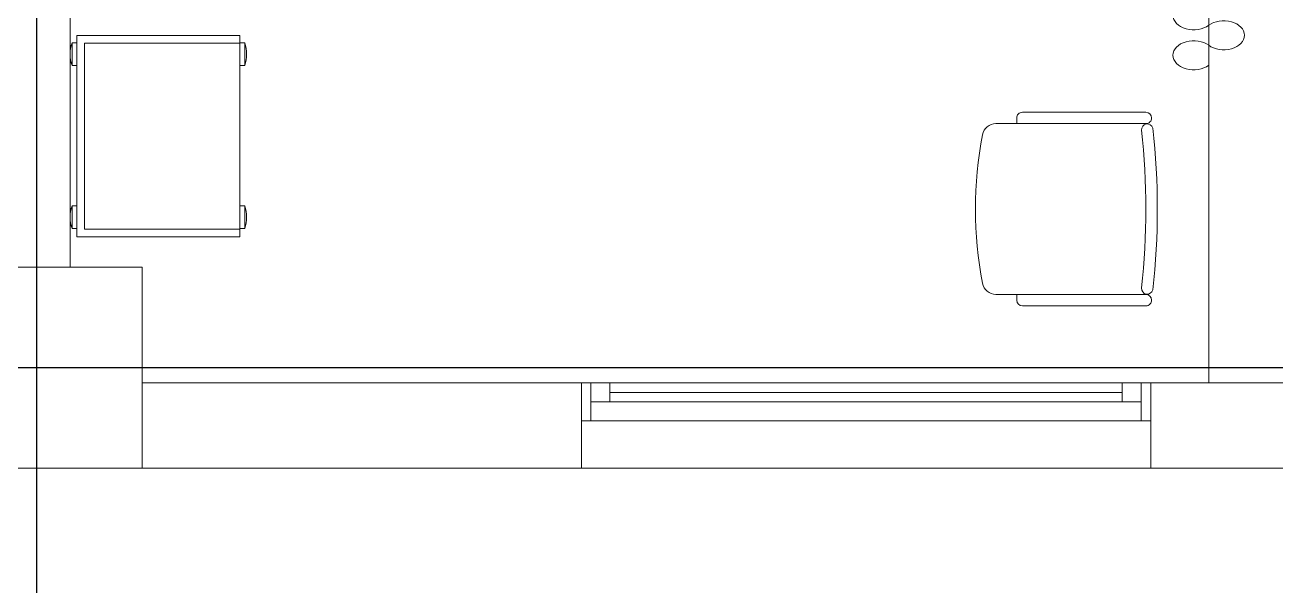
# Model space of a CAD drawing. Header units: metres. Extents: x -18745 to 220762, y -1579758 to -1356048.
# Drawn here: x 137132 to 140428, y -1441413 to -1439935 of the extents above; entities that cross this region are included whole.
import ezdxf

# ---------------------------------------------------------------- set-up
doc = ezdxf.new("R2010")
doc.units = ezdxf.units.M
doc.layers.get('0').update_dxf_attribs({"lineweight": 0})
for name, color, linetype, lineweight in [('A-100 - Copy$0$Aluminum', 8, 'Continuous', 0), ('A-100 - Copy$0$Medical Equipment and Furniture', 8, 'Continuous', 0), ('A-100 - Copy$0$Medical Equipment and Furniture1', 8, 'Continuous', 5), ('A-100 - Copy$0$Proj', 8, 'Continuous', 0), ('A-100 - Copy$0$Structure', 8, 'Continuous', 9), ('A-100 - Copy$0$Walls', 8, 'Continuous', 0)]:
    doc.layers.add(name, color=color, linetype=linetype, lineweight=lineweight)
doc.layers.add('A-100 - Copy$0$axes', color=8, linetype='Continuous')

# ---------------------------------------------------------------- blocks, each defined once
blk = doc.blocks.new('A-100 - Copy$0$HF10531-P')
at = {"layer": 'A-100 - Copy$0$Medical Equipment and Furniture1'}
for p, q in [((0.53, 0.43), (0, 0.43)), ((0, 0.43), (0, 0)), ((0.0791, 0.4424), (0.0191, 0.4424)), ((0.0191, 0.4424), (0.0191, 0.43)), ((0.0791, 0.4424), (0.0791, 0.43)), ((0.5086, 0.4424), (0.4486, 0.4424)), ((0.4486, 0.4424), (0.4486, 0.43)), ((0.5086, 0.4424), (0.5086, 0.43)), ((0.53, 0), (0.53, 0.43)), ((0.51, 0.41), (0.02, 0.41)), ((0.02, 0.41), (0.02, 0)), ((0.51, 0), (0.51, 0.41)), ((0, 0), (0.53, 0)), ((0.0191, -0.0124), (0.0191, 0)), ((0.0791, -0.0124), (0.0791, 0)), ((0.4486, -0.0124), (0.4486, 0)), ((0.5086, -0.0124), (0.5086, 0)), ((0.0791, -0.0124), (0.0191, -0.0124)), ((0.5086, -0.0124), (0.4486, -0.0124))]:
    blk.add_line(p, q, dxfattribs=at)
for points in [[(0.02, 0.41), (0.02, 0.41), (0.02, 0.41), (0.02, 0.41), (0.02, 0.41), (0.02, 0.41), (0.02, 0.41), (0.02, 0.41), (0.02, 0.41), (0.02, 0.41), (0.02, 0.41), (0.02, 0.41), (0.02, 0.41), (0.02, 0.41), (0.02, 0.41), (0.02, 0.41), (0.02, 0.41), (0.02, 0.41), (0.02, 0.41), (0.02, 0.41), (0.02, 0.41), (0.02, 0.41), (0.02, 0.41), (0.02, 0.41), (0.02, 0.41), (0.02, 0.41), (0.02, 0.41), (0.02, 0.41), (0.02, 0.41), (0.02, 0.41), (0.02, 0.41), (0.02, 0.41), (0.02, 0.41), (0.02, 0.41), (0.02, 0.41), (0.02, 0.41), (0.02, 0.41), (0.02, 0.41), (0.02, 0.41), (0.02, 0.41), (0.02, 0.41), (0.02, 0.41), (0.02, 0.41), (0.02, 0.41), (0.02, 0.41), (0.02, 0.41), (0.02, 0.41), (0.02, 0.41), (0.02, 0.41), (0.02, 0.41), (0.02, 0.41), (0.02, 0.41), (0.02, 0.41), (0.02, 0.41), (0.02, 0.41), (0.02, 0.41), (0.02, 0.41), (0.02, 0.41), (0.02, 0.41), (0.02, 0.41), (0.02, 0.41), (0.02, 0.41), (0.02, 0.41), (0.02, 0.41), (0.02, 0.41), (0.02, 0.41), (0.02, 0.41), (0.02, 0.41), (0.02, 0.41), (0.02, 0.41), (0.02, 0.41), (0.02, 0.41), (0.02, 0.41), (0.02, 0.41), (0.02, 0.41), (0.02, 0.41), (0.02, 0.41), (0.02, 0.41), (0.02, 0.41), (0.02, 0.41), (0.02, 0.41), (0.02, 0.41), (0.02, 0.41), (0.02, 0.41), (0.02, 0.41), (0.02, 0.41), (0.02, 0.41), (0.02, 0.41), (0.02, 0.41), (0.02, 0.41), (0.02, 0.41), (0.02, 0.41), (0.02, 0.41), (0.02, 0.41), (0.02, 0.41), (0.02, 0.41), (0.02, 0.41), (0.02, 0.41), (0.02, 0.41), (0.02, 0.41), (0.02, 0.41), (0.02, 0.41), (0.02, 0.41), (0.02, 0.41), (0.02, 0.41), (0.02, 0.41), (0.02, 0.41), (0.02, 0.41), (0.02, 0.41), (0.02, 0.41), (0.02, 0.41), (0.02, 0.41), (0.02, 0.41), (0.02, 0.41), (0.02, 0.41), (0.02, 0.41), (0.02, 0.41), (0.02, 0.41), (0.02, 0.41), (0.02, 0.41), (0.02, 0.41), (0.02, 0.41), (0.02, 0.41), (0.02, 0.41), (0.02, 0.41), (0.02, 0.41), (0.02, 0.41), (0.02, 0.41), (0.02, 0.41), (0.02, 0.41), (0.02, 0.41), (0.02, 0.41), (0.02, 0.41), (0.02, 0.41), (0.02, 0.41), (0.02, 0.41), (0.02, 0.41), (0.02, 0.41), (0.02, 0.41), (0.02, 0.41), (0.02, 0.41), (0.02, 0.41), (0.02, 0.41), (0.02, 0.41), (0.02, 0.41), (0.02, 0.41), (0.02, 0.41), (0.02, 0.41), (0.02, 0.41), (0.02, 0.41), (0.02, 0.41), (0.02, 0.41), (0.02, 0.41), (0.02, 0.41), (0.02, 0.41), (0.02, 0.41), (0.02, 0.41), (0.02, 0.41), (0.02, 0.41), (0.02, 0.41), (0.02, 0.41), (0.02, 0.41), (0.02, 0.41), (0.02, 0.41), (0.02, 0.41), (0.02, 0.41), (0.02, 0.41), (0.02, 0.41), (0.02, 0.41), (0.02, 0.41), (0.02, 0.41), (0.02, 0.41), (0.02, 0.41), (0.02, 0.41), (0.02, 0.41), (0.02, 0.41), (0.02, 0.41), (0.02, 0.41), (0.02, 0.41), (0.02, 0.41), (0.02, 0.41), (0.02, 0.41), (0.02, 0.41), (0.02, 0.41), (0.02, 0.41), (0.02, 0.41), (0.02, 0.41), (0.02, 0.41), (0.02, 0.41), (0.02, 0.41), (0.02, 0.41), (0.02, 0.41), (0.02, 0.41), (0.02, 0.41), (0.02, 0.41), (0.02, 0.41), (0.02, 0.41), (0.02, 0.41), (0.02, 0.41), (0.02, 0.41), (0.02, 0.41), (0.02, 0.41), (0.02, 0.41), (0.02, 0.41), (0.02, 0.41), (0.02, 0.41), (0.02, 0.41), (0.02, 0.41), (0.02, 0.41), (0.02, 0.41), (0.02, 0.41), (0.02, 0.41), (0.02, 0.41), (0.02, 0.41), (0.02, 0.41), (0.02, 0.41), (0.02, 0.41), (0.02, 0.41), (0.02, 0.41)], [(0.02, 0.41), (0.02, 0.41), (0.02, 0.41), (0.02, 0.41), (0.02, 0.41), (0.02, 0.41), (0.02, 0.41), (0.02, 0.41), (0.02, 0.41), (0.02, 0.41), (0.02, 0.41), (0.02, 0.41), (0.02, 0.41), (0.02, 0.41), (0.02, 0.41), (0.02, 0.41), (0.02, 0.41), (0.02, 0.41), (0.02, 0.41), (0.02, 0.41), (0.02, 0.41), (0.02, 0.41), (0.02, 0.41), (0.02, 0.41), (0.02, 0.41), (0.02, 0.41), (0.02, 0.41), (0.02, 0.41), (0.02, 0.41), (0.02, 0.41), (0.02, 0.41), (0.02, 0.41), (0.02, 0.41), (0.02, 0.41), (0.02, 0.41), (0.02, 0.41), (0.02, 0.41), (0.02, 0.41), (0.02, 0.41), (0.02, 0.41), (0.02, 0.41), (0.02, 0.41), (0.02, 0.41), (0.02, 0.41), (0.02, 0.41), (0.02, 0.41), (0.02, 0.41), (0.02, 0.41), (0.02, 0.41), (0.02, 0.41), (0.02, 0.41), (0.02, 0.41), (0.02, 0.41), (0.02, 0.41), (0.02, 0.41), (0.02, 0.41), (0.02, 0.41), (0.02, 0.41), (0.02, 0.41), (0.02, 0.41), (0.02, 0.41), (0.02, 0.41), (0.02, 0.41), (0.02, 0.41), (0.02, 0.41), (0.02, 0.41), (0.02, 0.41), (0.02, 0.41), (0.02, 0.41), (0.02, 0.41), (0.02, 0.41), (0.02, 0.41), (0.02, 0.41), (0.02, 0.41), (0.02, 0.41), (0.02, 0.41), (0.02, 0.41), (0.02, 0.41), (0.02, 0.41), (0.02, 0.41), (0.02, 0.41), (0.02, 0.41), (0.02, 0.41), (0.02, 0.41), (0.02, 0.41), (0.02, 0.41), (0.02, 0.41), (0.02, 0.41), (0.02, 0.41), (0.02, 0.41), (0.02, 0.41), (0.02, 0.41), (0.02, 0.41), (0.02, 0.41), (0.02, 0.41), (0.02, 0.41), (0.02, 0.41), (0.02, 0.41), (0.02, 0.41), (0.02, 0.41), (0.02, 0.41), (0.02, 0.41), (0.02, 0.41), (0.02, 0.41), (0.02, 0.41), (0.02, 0.41), (0.02, 0.41), (0.02, 0.41), (0.02, 0.41), (0.02, 0.41), (0.02, 0.41), (0.02, 0.41), (0.02, 0.41), (0.02, 0.41), (0.02, 0.41), (0.02, 0.41), (0.02, 0.41), (0.02, 0.41), (0.02, 0.41), (0.02, 0.41), (0.02, 0.41), (0.02, 0.41), (0.02, 0.41), (0.02, 0.41), (0.02, 0.41), (0.02, 0.41), (0.02, 0.41), (0.02, 0.41), (0.02, 0.41), (0.02, 0.41), (0.02, 0.41), (0.02, 0.41), (0.02, 0.41), (0.02, 0.41), (0.02, 0.41), (0.02, 0.41), (0.02, 0.41), (0.02, 0.41), (0.02, 0.41), (0.02, 0.41), (0.02, 0.41), (0.02, 0.41), (0.02, 0.41), (0.02, 0.41), (0.02, 0.41), (0.02, 0.41), (0.02, 0.41), (0.02, 0.41), (0.02, 0.41), (0.02, 0.41), (0.02, 0.41), (0.02, 0.41), (0.02, 0.41), (0.02, 0.41), (0.02, 0.41), (0.02, 0.41), (0.02, 0.41), (0.02, 0.41), (0.02, 0.41), (0.02, 0.41), (0.02, 0.41), (0.02, 0.41), (0.02, 0.41), (0.02, 0.41), (0.02, 0.41), (0.02, 0.41), (0.02, 0.41), (0.02, 0.41), (0.02, 0.41), (0.02, 0.41), (0.02, 0.41), (0.02, 0.41), (0.02, 0.41), (0.02, 0.41), (0.02, 0.41), (0.02, 0.41), (0.02, 0.41), (0.02, 0.41), (0.02, 0.41), (0.02, 0.41), (0.02, 0.41), (0.02, 0.41), (0.02, 0.41), (0.02, 0.41), (0.02, 0.41), (0.02, 0.41), (0.02, 0.41), (0.02, 0.41), (0.02, 0.41), (0.02, 0.41), (0.02, 0.41), (0.02, 0.41), (0.02, 0.41), (0.02, 0.41), (0.02, 0.41), (0.02, 0.41), (0.02, 0.41), (0.02, 0.41), (0.02, 0.41), (0.02, 0.41), (0.02, 0.41), (0.02, 0.41), (0.02, 0.41), (0.02, 0.41), (0.02, 0.41), (0.02, 0.41), (0.02, 0.41), (0.02, 0.41), (0.02, 0.41), (0.02, 0.41), (0.02, 0.41), (0.02, 0.41), (0.02, 0.41), (0.02, 0.41)], [(0.02, 0.41), (0.02, 0.41), (0.02, 0.41), (0.02, 0.41), (0.02, 0.41), (0.02, 0.41), (0.02, 0.41), (0.02, 0.41), (0.02, 0.41), (0.02, 0.41), (0.02, 0.41), (0.02, 0.41), (0.02, 0.41), (0.02, 0.41), (0.02, 0.41), (0.02, 0.41), (0.02, 0.41), (0.02, 0.41), (0.02, 0.41), (0.02, 0.41), (0.02, 0.41), (0.02, 0.41), (0.02, 0.41), (0.02, 0.41), (0.02, 0.41), (0.02, 0.41), (0.02, 0.41), (0.02, 0.41), (0.02, 0.41), (0.02, 0.41), (0.02, 0.41), (0.02, 0.41), (0.02, 0.41), (0.02, 0.41), (0.02, 0.41), (0.02, 0.41), (0.02, 0.41), (0.02, 0.41), (0.02, 0.41), (0.02, 0.41), (0.02, 0.41), (0.02, 0.41), (0.02, 0.41), (0.02, 0.41), (0.02, 0.41), (0.02, 0.41), (0.02, 0.41), (0.02, 0.41), (0.02, 0.41), (0.02, 0.41), (0.02, 0.41), (0.02, 0.41), (0.02, 0.41), (0.02, 0.41), (0.02, 0.41), (0.02, 0.41), (0.02, 0.41), (0.02, 0.41), (0.02, 0.41), (0.02, 0.41), (0.02, 0.41), (0.02, 0.41), (0.02, 0.41), (0.02, 0.41), (0.02, 0.41), (0.02, 0.41), (0.02, 0.41), (0.02, 0.41), (0.02, 0.41), (0.02, 0.41), (0.02, 0.41), (0.02, 0.41), (0.02, 0.41), (0.02, 0.41), (0.02, 0.41), (0.02, 0.41), (0.02, 0.41), (0.02, 0.41), (0.02, 0.41), (0.02, 0.41), (0.02, 0.41), (0.02, 0.41), (0.02, 0.41), (0.02, 0.41), (0.02, 0.41), (0.02, 0.41), (0.02, 0.41), (0.02, 0.41), (0.02, 0.41), (0.02, 0.41), (0.02, 0.41), (0.02, 0.41), (0.02, 0.41), (0.02, 0.41), (0.02, 0.41), (0.02, 0.41), (0.02, 0.41), (0.02, 0.41), (0.02, 0.41), (0.02, 0.41), (0.02, 0.41), (0.02, 0.41), (0.02, 0.41), (0.02, 0.41), (0.02, 0.41), (0.02, 0.41), (0.02, 0.41), (0.02, 0.41), (0.02, 0.41), (0.02, 0.41), (0.02, 0.41), (0.02, 0.41), (0.02, 0.41), (0.02, 0.41), (0.02, 0.41), (0.02, 0.41), (0.02, 0.41), (0.02, 0.41), (0.02, 0.41), (0.02, 0.41), (0.02, 0.41), (0.02, 0.41), (0.02, 0.41), (0.02, 0.41), (0.02, 0.41), (0.02, 0.41), (0.02, 0.41), (0.02, 0.41), (0.02, 0.41), (0.02, 0.41), (0.02, 0.41), (0.02, 0.41), (0.02, 0.41), (0.02, 0.41), (0.02, 0.41), (0.02, 0.41), (0.02, 0.41), (0.02, 0.41), (0.02, 0.41), (0.02, 0.41), (0.02, 0.41), (0.02, 0.41), (0.02, 0.41), (0.02, 0.41), (0.02, 0.41), (0.02, 0.41), (0.02, 0.41), (0.02, 0.41), (0.02, 0.41), (0.02, 0.41), (0.02, 0.41), (0.02, 0.41), (0.02, 0.41), (0.02, 0.41), (0.02, 0.41), (0.02, 0.41), (0.02, 0.41), (0.02, 0.41), (0.02, 0.41), (0.02, 0.41), (0.02, 0.41), (0.02, 0.41), (0.02, 0.41), (0.02, 0.41), (0.02, 0.41), (0.02, 0.41), (0.02, 0.41), (0.02, 0.41), (0.02, 0.41), (0.02, 0.41), (0.02, 0.41), (0.02, 0.41), (0.02, 0.41), (0.02, 0.41), (0.02, 0.41), (0.02, 0.41), (0.02, 0.41), (0.02, 0.41), (0.02, 0.41), (0.02, 0.41), (0.02, 0.41), (0.02, 0.41), (0.02, 0.41), (0.02, 0.41), (0.02, 0.41), (0.02, 0.41), (0.02, 0.41), (0.02, 0.41), (0.02, 0.41), (0.02, 0.41), (0.02, 0.41), (0.02, 0.41), (0.02, 0.41), (0.02, 0.41), (0.02, 0.41), (0.02, 0.41), (0.02, 0.41), (0.02, 0.41), (0.02, 0.41), (0.02, 0.41), (0.02, 0.41), (0.02, 0.41), (0.02, 0.41), (0.02, 0.41), (0.02, 0.41), (0.02, 0.41), (0.02, 0.41), (0.02, 0.41), (0.02, 0.41), (0.02, 0.41), (0.02, 0.41), (0.02, 0.41), (0.02, 0.41), (0.02, 0.41), (0.02, 0.41), (0.02, 0.41), (0.02, 0.41), (0.02, 0.41), (0.02, 0.41), (0.02, 0.41), (0.02, 0.41), (0.02, 0.41), (0.02, 0.41), (0.02, 0.41), (0.02, 0.41), (0.02, 0.41), (0.02, 0.41), (0.02, 0.41), (0.02, 0.41), (0.02, 0.41), (0.02, 0.41), (0.02, 0.41), (0.02, 0.41), (0.02, 0.41), (0.02, 0.41), (0.02, 0.41), (0.02, 0.41), (0.02, 0.41), (0.02, 0.41), (0.02, 0.41), (0.02, 0.41), (0.02, 0.41), (0.02, 0.41), (0.02, 0.41), (0.02, 0.41), (0.02, 0.41), (0.02, 0.41), (0.02, 0.41), (0.02, 0.41), (0.02, 0.41), (0.02, 0.41), (0.02, 0.41), (0.02, 0.41), (0.02, 0.41), (0.02, 0.41), (0.02, 0.41), (0.02, 0.41), (0.02, 0.41), (0.02, 0.41), (0.02, 0.41), (0.02, 0.41), (0.02, 0.41), (0.02, 0.41), (0.02, 0.41), (0.02, 0.41), (0.02, 0.41), (0.02, 0.41), (0.02, 0.41), (0.02, 0.41), (0.02, 0.41), (0.02, 0.41), (0.02, 0.41), (0.02, 0.41), (0.02, 0.41), (0.02, 0.41), (0.02, 0.41), (0.02, 0.41)]]:
    blk.add_lwpolyline(points, close=True, dxfattribs=at)
for points in [[(0.02, 0.41), (0.02, 0.41), (0.02, 0.41), (0.02, 0.41), (0.02, 0.41), (0.02, 0.41), (0.02, 0.41), (0.02, 0.41)], [(0.02, 0.41), (0.02, 0.41), (0.02, 0.41), (0.02, 0.41), (0.02, 0.41), (0.02, 0.41), (0.02, 0.41), (0.02, 0.41), (0.02, 0.41), (0.02, 0.41), (0.02, 0.41), (0.02, 0.41), (0.02, 0.41), (0.02, 0.41), (0.02, 0.41), (0.02, 0.41), (0.02, 0.41), (0.02, 0.41), (0.02, 0.41), (0.02, 0.41), (0.02, 0.41), (0.02, 0.41), (0.02, 0.41), (0.02, 0.41), (0.02, 0.41), (0.02, 0.41), (0.02, 0.41), (0.02, 0.41), (0.02, 0.41), (0.02, 0.41), (0.02, 0.41), (0.02, 0.41), (0.02, 0.41), (0.02, 0.41), (0.02, 0.41), (0.02, 0.41), (0.02, 0.41), (0.02, 0.41), (0.02, 0.41), (0.02, 0.41), (0.02, 0.41), (0.02, 0.41), (0.02, 0.41), (0.02, 0.41), (0.02, 0.41), (0.02, 0.41), (0.02, 0.41), (0.02, 0.41), (0.02, 0.41), (0.02, 0.41), (0.02, 0.41), (0.02, 0.41), (0.02, 0.41), (0.02, 0.41), (0.02, 0.41), (0.02, 0.41), (0.02, 0.41), (0.02, 0.41), (0.02, 0.41), (0.02, 0.41), (0.02, 0.41), (0.02, 0.41), (0.02, 0.41), (0.02, 0.41), (0.02, 0.41), (0.02, 0.41), (0.02, 0.41), (0.02, 0.41), (0.02, 0.41), (0.02, 0.41), (0.02, 0.41), (0.02, 0.41), (0.02, 0.41), (0.02, 0.41), (0.02, 0.41), (0.02, 0.41), (0.02, 0.41), (0.02, 0.41), (0.02, 0.41), (0.02, 0.41), (0.02, 0.41), (0.02, 0.41), (0.02, 0.41), (0.02, 0.41), (0.02, 0.41), (0.02, 0.41), (0.02, 0.41), (0.02, 0.41), (0.02, 0.41), (0.02, 0.41), (0.02, 0.41), (0.02, 0.41), (0.02, 0.41), (0.02, 0.41), (0.02, 0.41), (0.02, 0.41), (0.02, 0.41), (0.02, 0.41), (0.02, 0.41), (0.02, 0.41), (0.02, 0.41), (0.02, 0.41), (0.02, 0.41), (0.02, 0.41), (0.02, 0.41), (0.02, 0.41), (0.02, 0.41), (0.02, 0.41), (0.02, 0.41), (0.02, 0.41), (0.02, 0.41)], [(0.02, 0.41), (0.02, 0.41), (0.02, 0.41), (0.02, 0.41), (0.02, 0.41), (0.02, 0.41), (0.02, 0.41), (0.02, 0.41), (0.02, 0.41), (0.02, 0.41), (0.02, 0.41), (0.02, 0.41), (0.02, 0.41), (0.02, 0.41), (0.02, 0.41), (0.02, 0.41), (0.02, 0.41)], [(0.02, 0.41), (0.02, 0.41), (0.02, 0.41), (0.02, 0.41), (0.02, 0.41), (0.02, 0.41), (0.02, 0.41)], [(0.02, 0.41), (0.02, 0.41), (0.02, 0.41), (0.02, 0.41), (0.02, 0.41), (0.02, 0.41), (0.02, 0.41), (0.02, 0.41), (0.02, 0.41), (0.02, 0.41), (0.02, 0.41), (0.02, 0.41)], [(0.02, 0.41), (0.02, 0.41), (0.02, 0.41), (0.02, 0.41), (0.02, 0.41), (0.02, 0.41), (0.02, 0.41), (0.02, 0.41), (0.02, 0.41), (0.02, 0.41), (0.02, 0.41), (0.02, 0.41), (0.02, 0.41), (0.02, 0.41), (0.02, 0.41), (0.02, 0.41), (0.02, 0.41), (0.02, 0.41), (0.02, 0.41), (0.02, 0.41), (0.02, 0.41), (0.02, 0.41), (0.02, 0.41), (0.02, 0.41), (0.02, 0.41), (0.02, 0.41), (0.02, 0.41), (0.02, 0.41), (0.02, 0.41), (0.02, 0.41), (0.02, 0.41), (0.02, 0.41), (0.02, 0.41), (0.02, 0.41), (0.02, 0.41), (0.02, 0.41), (0.02, 0.41), (0.02, 0.41), (0.02, 0.41), (0.02, 0.41), (0.02, 0.41), (0.02, 0.41), (0.02, 0.41), (0.02, 0.41), (0.02, 0.41), (0.02, 0.41), (0.02, 0.41), (0.02, 0.41), (0.02, 0.41), (0.02, 0.41), (0.02, 0.41), (0.02, 0.41), (0.02, 0.41), (0.02, 0.41), (0.02, 0.41), (0.02, 0.41), (0.02, 0.41), (0.02, 0.41), (0.02, 0.41), (0.02, 0.41), (0.02, 0.41), (0.02, 0.41), (0.02, 0.41), (0.02, 0.41), (0.02, 0.41), (0.02, 0.41), (0.02, 0.41), (0.02, 0.41), (0.02, 0.41), (0.02, 0.41), (0.02, 0.41), (0.02, 0.41), (0.02, 0.41), (0.02, 0.41), (0.02, 0.41), (0.02, 0.41), (0.02, 0.41), (0.02, 0.41), (0.02, 0.41), (0.02, 0.41), (0.02, 0.41), (0.02, 0.41), (0.02, 0.41), (0.02, 0.41), (0.02, 0.41), (0.02, 0.41), (0.02, 0.41), (0.02, 0.41), (0.02, 0.41)], [(0.02, 0.41), (0.02, 0.41), (0.02, 0.41), (0.02, 0.41), (0.02, 0.41), (0.02, 0.41), (0.02, 0.41), (0.02, 0.41), (0.02, 0.41), (0.02, 0.41), (0.02, 0.41), (0.02, 0.41), (0.02, 0.41), (0.02, 0.41), (0.02, 0.41), (0.02, 0.41), (0.02, 0.41), (0.02, 0.41), (0.02, 0.41), (0.02, 0.41), (0.02, 0.41), (0.02, 0.41), (0.02, 0.41), (0.02, 0.41), (0.02, 0.41), (0.02, 0.41), (0.02, 0.41), (0.02, 0.41), (0.02, 0.41), (0.02, 0.41), (0.02, 0.41), (0.02, 0.41), (0.02, 0.41), (0.02, 0.41), (0.02, 0.41), (0.02, 0.41), (0.02, 0.41), (0.02, 0.41), (0.02, 0.41), (0.02, 0.41), (0.02, 0.41), (0.02, 0.41), (0.02, 0.41), (0.02, 0.41), (0.02, 0.41), (0.02, 0.41), (0.02, 0.41), (0.02, 0.41), (0.02, 0.41), (0.02, 0.41), (0.02, 0.41), (0.02, 0.41), (0.02, 0.41), (0.02, 0.41)], [(0.02, 0.41), (0.02, 0.41), (0.02, 0.41), (0.02, 0.41), (0.02, 0.41), (0.02, 0.41), (0.02, 0.41), (0.02, 0.41), (0.02, 0.41), (0.02, 0.41)], [(0.02, 0.41), (0.02, 0.41), (0.02, 0.41), (0.02, 0.41), (0.02, 0.41), (0.02, 0.41), (0.02, 0.41), (0.02, 0.41), (0.02, 0.41), (0.02, 0.41)], [(0.02, 0.41), (0.02, 0.41), (0.02, 0.41), (0.02, 0.41), (0.02, 0.41), (0.02, 0.41), (0.02, 0.41), (0.02, 0.41), (0.02, 0.41), (0.02, 0.41), (0.02, 0.41), (0.02, 0.41), (0.02, 0.41), (0.02, 0.41), (0.02, 0.41)], [(0.02, 0.41), (0.02, 0.41), (0.02, 0.41), (0.02, 0.41), (0.02, 0.41), (0.02, 0.41), (0.02, 0.41), (0.02, 0.41), (0.02, 0.41), (0.02, 0.41)], [(0.02, 0.41), (0.02, 0.41), (0.02, 0.41), (0.02, 0.41), (0.02, 0.41), (0.02, 0.41), (0.02, 0.41)], [(0.02, 0.41), (0.02, 0.41), (0.02, 0.41), (0.02, 0.41), (0.02, 0.41), (0.02, 0.41), (0.02, 0.41), (0.02, 0.41), (0.02, 0.41), (0.02, 0.41)], [(0.02, 0.41), (0.02, 0.41), (0.02, 0.41), (0.02, 0.41), (0.02, 0.41), (0.02, 0.41), (0.02, 0.41), (0.02, 0.41), (0.02, 0.41), (0.02, 0.41), (0.02, 0.41), (0.02, 0.41), (0.02, 0.41), (0.02, 0.41), (0.02, 0.41), (0.02, 0.41), (0.02, 0.41), (0.02, 0.41)], [(0.02, 0.41), (0.02, 0.41), (0.02, 0.41), (0.02, 0.41), (0.02, 0.41), (0.02, 0.41), (0.02, 0.41), (0.02, 0.41), (0.02, 0.41)]]:
    blk.add_lwpolyline(points, dxfattribs=at)
for centre, start, end in [((0.0491, 0.3549), 71.0754, 108.9246), ((0.4786, 0.3549), 71.0754, 108.9246), ((0.0491, 0.0751), 251.0754, 288.9246), ((0.4786, 0.0751), 251.0754, 288.9246)]:
    blk.add_arc(centre, 0.0925, start, end, dxfattribs=at)
blk = doc.blocks.new('A-100 - Copy$0$GF21016-P')
at = {"extrusion": (-1.24384e-09, -1.20261e-09, -1)}
for p, q in [((0.0128, 0.0179), (0.0128, 0.4136)), ((0.4628, 0.0179), (0.4628, 0.4136)), ((-0.0172, 0.0179), (-0.0172, 0.3435)), ((-0.0022, 0.3585), (0.0128, 0.3585)), ((0.4778, 0.3585), (0.4628, 0.3585)), ((0.4928, 0.0179), (0.4928, 0.3435)), ((0.4778, 0.0029), (0.4778, 0.0029))]:
    blk.add_line(p, q, dxfattribs=at)
for centre, radius, start, end in [((-0.2378, -0.5362), 1.0036, 78.7568, 101.2432), ((-0.0478, 0.4136), 0.035, 0, 80.6557), ((-0.4278, 0.4136), 0.035, 99.3443, 180), ((0.0022, 0.3435), 0.015, 0, 90), ((-0.4778, 0.3435), 0.015, 90, 180), ((0.0022, 0.0179), 0.015, 270, 0), ((0.0022, 0.0179), 0.015, 180, 270), ((-0.0284, 0.0145), 0.015, 284.3864, 95.5209), ((-0.2378, 1.8734), 1.8855, 263.5119, 276.4881), ((-0.2378, 1.8928), 1.8749, 263.6341, 276.3659), ((-0.4471, 0.0145), 0.015, 84.4791, 255.6136), ((-0.4778, 0.0179), 0.015, 270, 0), ((-0.4778, 0.0179), 0.015, 180, 270)]:
    blk.add_arc(centre, radius, start, end, dxfattribs=at)
blk = doc.blocks.new('A-100 - Copy$0$CURTAIN')
for centre, start, end in [((-0.3386, 0.0395), 313.5684, 226.4316), ((-0.1881, 0.0395), 313.5684, 226.4316), ((-0.0376, 0.0395), 313.5684, 226.4316), ((0.1129, 0.0395), 313.5684, 226.4316), ((0.2633, 0.0395), 313.5684, 226.4316), ((0.4138, 0.0395), 313.5684, 226.4316), ((0.5643, 0.0395), 313.5684, 226.4316), ((0.7148, 0.0395), 313.5684, 226.4316), ((0.8653, 0.0395), 313.5684, 226.4316), ((0.0376, -0.0395), 133.5684, 46.4316), ((0.1881, -0.0395), 133.5684, 46.4316), ((0.3386, -0.0395), 133.5684, 46.4316), ((0.4891, -0.0395), 133.5684, 46.4316), ((0.6396, -0.0395), 133.5684, 46.4316), ((0.79, -0.0395), 133.5684, 46.4316), ((0.9405, -0.0395), 133.5684, 46.4316), ((-0.4138, -0.0395), 133.5684, 46.4316), ((-0.2633, -0.0395), 133.5684, 46.4316), ((-0.1129, -0.0395), 133.5684, 46.4316)]:
    blk.add_arc(centre, 0.0546, start, end)
blk = doc.blocks.new('A-100 - Copy')
at = {"layer": 'A-100 - Copy$0$Aluminum'}
for p, q in [((140098.3, -1440877.7, 0), (138598.3, -1440877.7, 0)), ((138623.3, -1440977.7, 0), (138623.3, -1440877.7, 0)), ((138673.3, -1440927.7, 0), (138673.3, -1440877.7, 0)), ((140023.3, -1440927.7, 0), (140023.3, -1440877.7, 0)), ((140073.3, -1440977.7, 0), (140073.3, -1440877.7, 0)), ((138673.3, -1440902.7, 0), (140023.3, -1440902.7, 0)), ((140073.3, -1440927.7, 0), (138623.3, -1440927.7, 0)), ((140098.3, -1440977.7, 0), (138598.3, -1440977.7, 0))]:
    blk.add_line(p, q, dxfattribs=at)
at = {"layer": 'A-100 - Copy$0$axes'}
for p, q in [((137163.3, -1477297.4, 0), (137163.3, -1387547.7, 0)), ((178675.3, -1440837.7, 2.4), (83612.8, -1440837.7, 2.4))]:
    blk.add_line(p, q, dxfattribs=at)
at = {"layer": 'A-100 - Copy$0$Medical Equipment and Furniture'}
blk.add_line((140251.2, -1440877.7, 0), (140251.2, -1439019.6, 0), dxfattribs=at)
at = {"layer": 'A-100 - Copy$0$Proj'}
blk.add_line((138598.3, -1441102.7, 0), (140098.3, -1441102.7, 0), dxfattribs=at)
at = {"layer": 'A-100 - Copy$0$Structure', "elevation": 0}
blk.add_lwpolyline([(136911.2, -1441102.7), (137441.2, -1441102.7), (137441.2, -1440572.7), (136911.2, -1440572.7)], close=True, dxfattribs=at)
at = {"layer": 'A-100 - Copy$0$Walls'}
for p, q in [((137251.2, -1433902.7, 0), (137251.2, -1440572.7, 0)), ((138598.3, -1440877.7, 0), (137441.2, -1440877.7, 0)), ((138598.3, -1440877.7, 0), (138598.3, -1441102.7, 0)), ((140511.2, -1440877.7, 0), (140098.3, -1440877.7, 0)), ((140098.3, -1440877.7, 0), (140098.3, -1441102.7, 0)), ((138598.3, -1441102.7, 0), (137441.2, -1441102.7, 0)), ((141688.3, -1441102.7, 0), (140098.3, -1441102.7, 0))]:
    blk.add_line(p, q, dxfattribs=at)
at = {"layer": 'A-100 - Copy$0$Medical Equipment and Furniture', "extrusion": (1.26698e-09, -6.38299e-11, -1), "xscale": -699.9999999767341, "yscale": 1000.000000000001, "zscale": 1000, "rotation": 90.01407011184907}
blk.add_blockref('A-100 - Copy$0$CURTAIN', (-140251.2, -1439355.9, 0), dxfattribs=at)
at = {"layer": 'A-100 - Copy$0$Medical Equipment and Furniture', "extrusion": (-6.40204e-11, 1.551e-10, -1), "xscale": 999.9999999999986, "yscale": 999.9999999999986, "zscale": -999.9999999999999, "rotation": 269.9999988079107}
blk.add_blockref('A-100 - Copy$0$HF10531-P', (-137698.6, -1439962.4, 0), dxfattribs=at)
at = {"layer": 'A-100 - Copy$0$Medical Equipment and Furniture', "extrusion": (-8.17196e-07, -2.67577e-11, -1), "xscale": -999.9999999999984, "yscale": 999.999999999997, "zscale": 1000, "rotation": 270.0000251128832}
blk.add_blockref('A-100 - Copy$0$GF21016-P', (-140103.6, -1440657.3, 2.2), dxfattribs=at)

msp = doc.modelspace()

# ---------------------------------------------------------------- block references
msp.add_blockref('A-100 - Copy', (0, 0))

doc.saveas('drawing.dxf')
